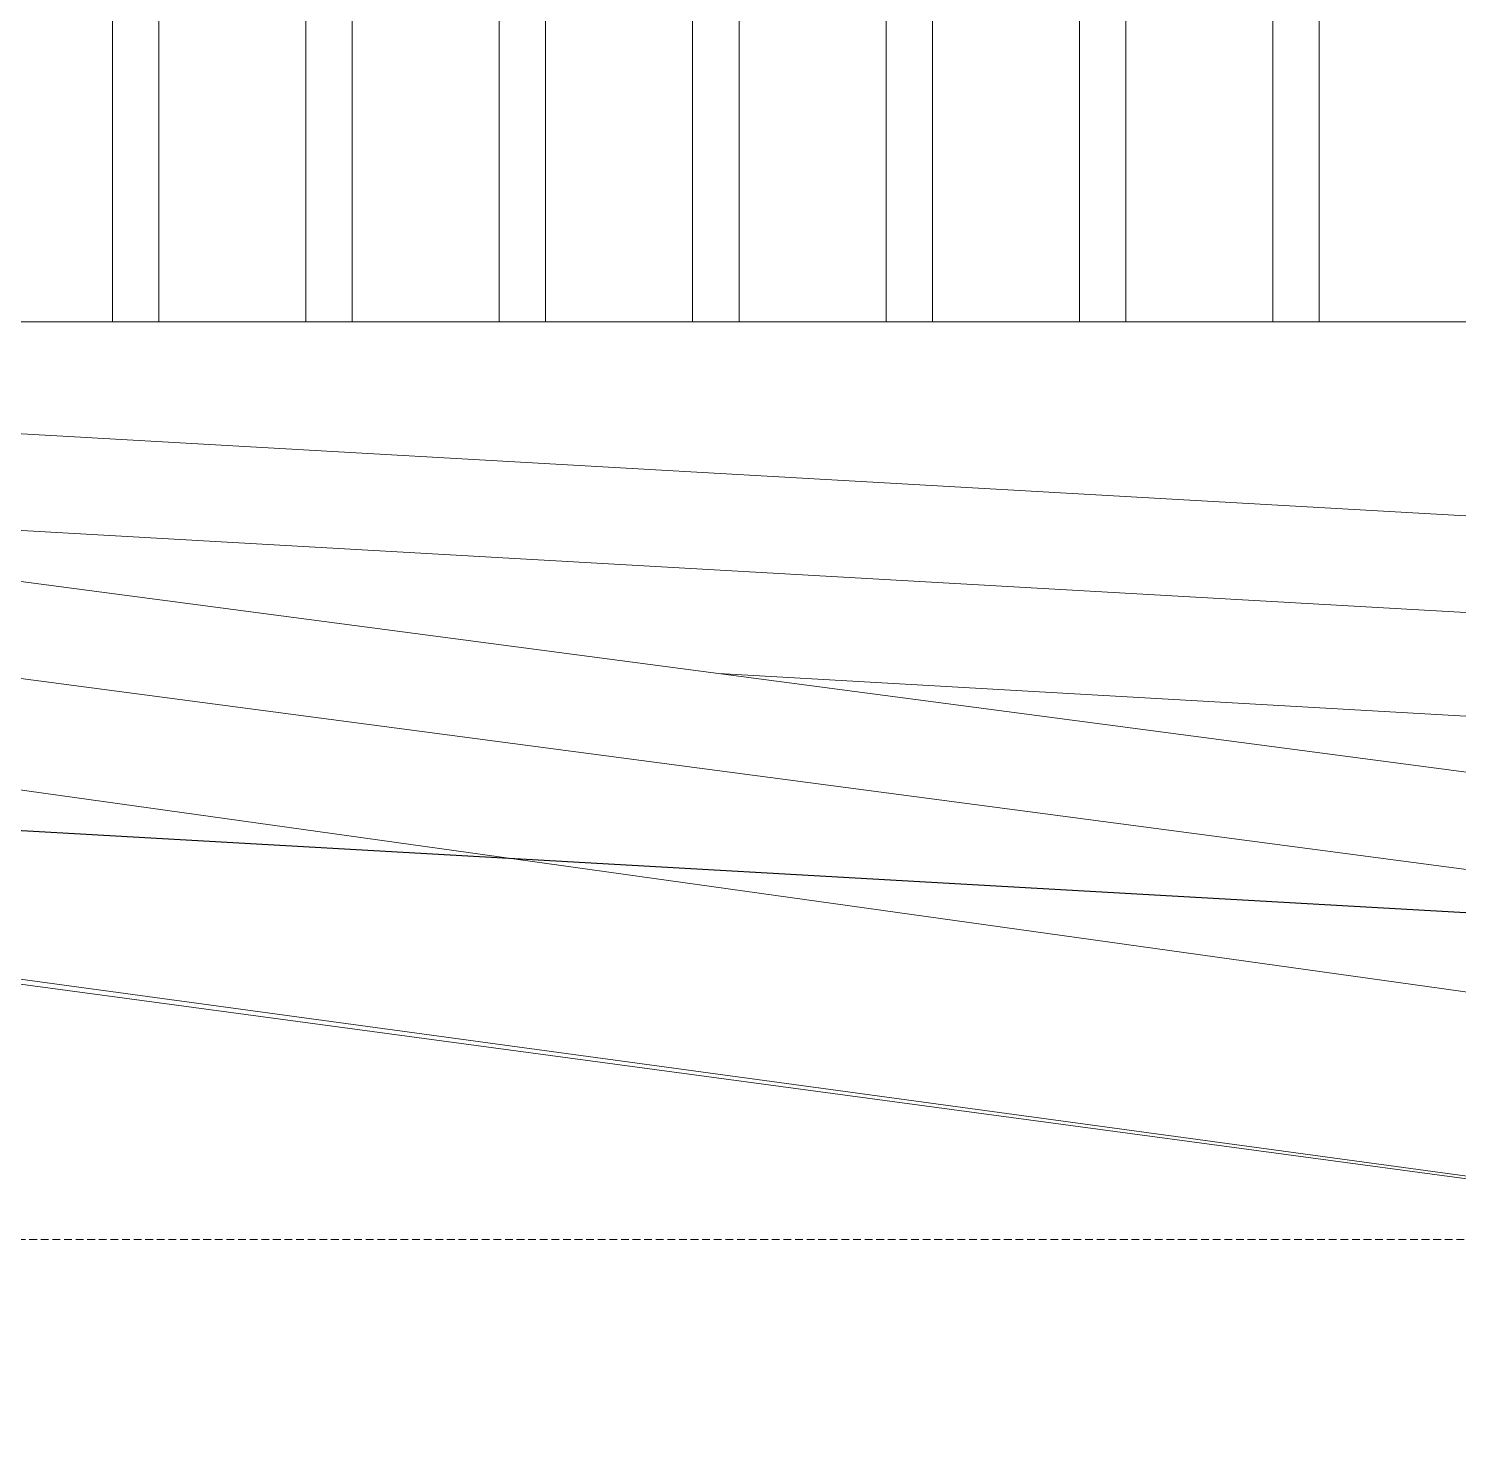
# Model space of a CAD drawing. Header units: millimetres. Extents: x -187664 to 435448, y -313239 to 299894.
# Drawn here: x 12530.5 to 12900.2, y -305218.7 to -304851.6 of the extents above; entities that cross this region are included whole.
import ezdxf

# ---------------------------------------------------------------- set-up
doc = ezdxf.new("R2010")
doc.units = ezdxf.units.MM
doc.linetypes.add('DPA_Hidden 50', pattern=[3, 2, -1])
doc.layers.add('A-DETL', color=7, linetype='Continuous', lineweight=70)
doc.layers.add('A-GLAZ-CURT', color=7, linetype='Continuous', lineweight=9)

# ---------------------------------------------------------------- blocks, each defined once
blk = doc.blocks.new('DPA_CP_Entrance Canopy Lower - Depth 4200-12316196-2140-01 ENTRANCE 1 ELEVATION 2')
at = {"layer": 'A-GLAZ-CURT', "color": 7}
for p, q in [((-12652.02, 106137.32), (-9286.9, 105946.02)), ((-9286.9, 105946.02), (-12652.02, 106137.32)), ((-9288.25, 105921.06), (-12318.55, 106093.33)), ((-12318.55, 106093.33), (-9288.25, 105921.06)), ((-9396.45, 105900), (-11962.35, 106046.34)), ((-11619.69, 105976.03), (-12627.99, 106033.45)), ((-11619.69, 105976.03), (-12627.99, 106033.45)), ((-12627.99, 106033.45), (-11619.69, 105976.03)), ((-11618.69, 105975.89), (-12626.62, 106033.26)), ((-12626.62, 106033.26), (-11618.69, 105975.89))]:
    blk.add_line(p, q, dxfattribs=at)
blk = doc.blocks.new('DPA_CP_Entrance Canopy Lower - Depth 4200-V432-2140-01 ENTRANCE 1 ELEVATION 2')
at = {"layer": 'A-GLAZ-CURT', "color": 7}
for p, q in [((-12652.02, 106137.32), (-9286.9, 105946.02)), ((-9286.9, 105946.02), (-12652.02, 106137.32)), ((-9288.25, 105921.06), (-12318.55, 106093.33)), ((-12318.55, 106093.33), (-9288.25, 105921.06)), ((-9396.45, 105900), (-11962.35, 106046.34)), ((-11619.69, 105976.03), (-12627.99, 106033.45)), ((-11619.69, 105976.03), (-12627.99, 106033.45)), ((-12627.99, 106033.45), (-11619.69, 105976.03))]:
    blk.add_line(p, q, dxfattribs=at)
blk = doc.blocks.new('DPA_CP_Entrance Canopy Lower - Depth 4200-V433-2140-01 ENTRANCE 1 ELEVATION 2')
at = {"layer": 'A-GLAZ-CURT', "color": 7}
for p, q in [((-12652.02, 106137.32), (-9286.9, 105946.02)), ((-9286.9, 105946.02), (-12652.02, 106137.32)), ((-9288.25, 105921.06), (-12318.55, 106093.33)), ((-12318.55, 106093.33), (-9288.25, 105921.06)), ((-9396.45, 105900), (-11962.35, 106046.34)), ((-11619.69, 105976.03), (-12627.99, 106033.45)), ((-11619.69, 105976.03), (-12627.99, 106033.45)), ((-12627.99, 106033.45), (-11619.69, 105976.03))]:
    blk.add_line(p, q, dxfattribs=at)
blk = doc.blocks.new('DPA_CP_Entrance Canopy Lower - Depth 4200-V434-2140-01 ENTRANCE 1 ELEVATION 2')
at = {"layer": 'A-GLAZ-CURT', "color": 7}
for p, q in [((-12652.02, 106137.32), (-9286.9, 105946.02)), ((-9286.9, 105946.02), (-12652.02, 106137.32)), ((-9288.25, 105921.06), (-12318.55, 106093.33)), ((-12318.55, 106093.33), (-9288.25, 105921.06)), ((-9396.45, 105900), (-11962.35, 106046.34)), ((-11619.69, 105976.03), (-12627.99, 106033.45)), ((-11619.69, 105976.03), (-12627.99, 106033.45)), ((-12627.99, 106033.45), (-11619.69, 105976.03))]:
    blk.add_line(p, q, dxfattribs=at)
blk = doc.blocks.new('DPA_CP_Entrance Canopy Lower - Depth 4200-V435-2140-01 ENTRANCE 1 ELEVATION 2')
at = {"layer": 'A-GLAZ-CURT', "color": 7}
for p, q in [((-12652.02, 106137.32), (-9286.9, 105946.02)), ((-9286.9, 105946.02), (-12652.02, 106137.32)), ((-9288.25, 105921.06), (-12318.55, 106093.33)), ((-12318.55, 106093.33), (-9288.25, 105921.06)), ((-9396.45, 105900), (-11962.35, 106046.34)), ((-11619.69, 105976.03), (-12627.99, 106033.45)), ((-11619.69, 105976.03), (-12627.99, 106033.45)), ((-12627.99, 106033.45), (-11619.69, 105976.03))]:
    blk.add_line(p, q, dxfattribs=at)
blk = doc.blocks.new('DPA_CP_Entrance Canopy Curve_Ent 2_Edge Rev B-1 - Entrance Canopy Curve_Left-15513308-2140-01 ENTRANCE 1 ELEVATION 2')
at = {"layer": 'A-GLAZ-CURT', "color": 7}
for p, q in [((-12069.01, 106828.74), (-12069.01, 106137.32)), ((-12057.01, 106137.32), (-12057.01, 106817.22)), ((-12019.01, 106782.01), (-12019.01, 106137.32)), ((-12007.01, 106137.32), (-12007.01, 106770.89)), ((-11969.01, 106735.67), (-11969.01, 106137.32)), ((-11957.01, 106137.32), (-11957.01, 106724.7)), ((-11919.01, 106694.66), (-11919.01, 106137.32)), ((-11907.01, 106137.32), (-11907.01, 106685.17)), ((-11869.01, 106655.13), (-11869.01, 106137.32)), ((-11857.01, 106137.32), (-11857.01, 106645.64)), ((-11819.01, 106618.39), (-11819.01, 106137.32)), ((-11807.01, 106137.32), (-11807.01, 106610.34)), ((-12119.01, 106347), (-12119.01, 106137.32)), ((-12107.01, 106137.32), (-12107.01, 106347)), ((-10727.01, 106137.32), (-12652.02, 106137.32)), ((-12652.02, 106137.32), (-10727.01, 106137.32)), ((-12107.01, 106137.32), (-12119.01, 106137.32)), ((-12119.01, 106137.32), (-12107.01, 106137.32)), ((-12057.01, 106137.32), (-12069.01, 106137.32)), ((-12069.01, 106137.32), (-12057.01, 106137.32)), ((-12007.01, 106137.32), (-12019.01, 106137.32)), ((-12019.01, 106137.32), (-12007.01, 106137.32)), ((-11957.01, 106137.32), (-11969.01, 106137.32)), ((-11969.01, 106137.32), (-11957.01, 106137.32)), ((-11907.01, 106137.32), (-11919.01, 106137.32)), ((-11919.01, 106137.32), (-11907.01, 106137.32)), ((-11857.01, 106137.32), (-11869.01, 106137.32)), ((-11869.01, 106137.32), (-11857.01, 106137.32)), ((-11807.01, 106137.32), (-11819.01, 106137.32)), ((-11819.01, 106137.32), (-11807.01, 106137.32))]:
    blk.add_line(p, q, dxfattribs=at)
blk = doc.blocks.new('DPA_CP_Entrance Canopy Curve_Ent 2_Edge Rev B-1 - Entrance Canopy Curve_Left-V511-2140-01 ENTRANCE 1 ELEVATION 2')
at = {"layer": 'A-GLAZ-CURT', "color": 7}
for p, q in [((-10727.01, 106137.32), (-12652.02, 106137.32)), ((-12652.02, 106137.32), (-10727.01, 106137.32)), ((-12107.01, 106137.32), (-12119.01, 106137.32)), ((-12119.01, 106137.32), (-12107.01, 106137.32)), ((-12057.01, 106137.32), (-12069.01, 106137.32)), ((-12069.01, 106137.32), (-12057.01, 106137.32)), ((-12007.01, 106137.32), (-12019.01, 106137.32)), ((-12019.01, 106137.32), (-12007.01, 106137.32)), ((-11957.01, 106137.32), (-11969.01, 106137.32)), ((-11969.01, 106137.32), (-11957.01, 106137.32)), ((-11907.01, 106137.32), (-11919.01, 106137.32)), ((-11919.01, 106137.32), (-11907.01, 106137.32)), ((-11857.01, 106137.32), (-11869.01, 106137.32)), ((-11869.01, 106137.32), (-11857.01, 106137.32)), ((-11807.01, 106137.32), (-11819.01, 106137.32)), ((-11819.01, 106137.32), (-11807.01, 106137.32))]:
    blk.add_line(p, q, dxfattribs=at)
blk = doc.blocks.new('DPA_CP_Entrance Canopy Lower - Depth 4200-17954607-2140-01 ENTRANCE 1 ELEVATION 2')
at = {"layer": 'A-GLAZ-CURT', "color": 7}
for p, q in [((-12652.02, 106137.32), (-11201.9, 105946.02)), ((-11201.9, 105946.02), (-12652.02, 106137.32)), ((-11203.25, 105921.06), (-12652.02, 106112.29)), ((-12652.02, 106112.29), (-11203.25, 105921.06)), ((-11311.45, 105900), (-12653.11, 106087.64)), ((-11252.02, 105846.02), (-12652.02, 106036.72)), ((-11252.02, 105846.02), (-12652.02, 106036.72)), ((-12652.02, 106036.72), (-11252.02, 105846.02)), ((-11252.02, 105846.02), (-12652.02, 106034.71)), ((-12652.02, 106034.71), (-11252.02, 105846.02))]:
    blk.add_line(p, q, dxfattribs=at)
blk = doc.blocks.new('DPA_CP_Entrance Canopy Lower - Depth 4200-V577-2140-01 ENTRANCE 1 ELEVATION 2')
at = {"layer": 'A-GLAZ-CURT', "color": 7}
for p, q in [((-12652.02, 106137.32), (-11201.9, 105946.02)), ((-11201.9, 105946.02), (-12652.02, 106137.32)), ((-11203.25, 105921.06), (-12652.02, 106112.29)), ((-12652.02, 106112.29), (-11203.25, 105921.06)), ((-11311.45, 105900), (-12652.02, 106087.49)), ((-11252.02, 105846.02), (-12652.02, 106036.72)), ((-11252.02, 105846.02), (-12652.02, 106036.72)), ((-12652.02, 106036.72), (-11252.02, 105846.02))]:
    blk.add_line(p, q, dxfattribs=at)
blk = doc.blocks.new('DPA_CP_Entrance Canopy Lower - Depth 4200-18133695-2140-01 ENTRANCE 1 ELEVATION 2')
at = {"layer": 'A-GLAZ-CURT', "color": 7}
for p, q in [((-12652.02, 106137.32), (-11201.9, 105946.02)), ((-11201.9, 105946.02), (-12652.02, 106137.32)), ((-11203.25, 105921.06), (-12652.02, 106112.29)), ((-12652.02, 106112.29), (-11203.25, 105921.06)), ((-11311.45, 105900), (-12652.02, 106087.49)), ((-11252.02, 105846.02), (-12652.02, 106036.72)), ((-11252.02, 105846.02), (-12652.02, 106036.72)), ((-12652.02, 106036.72), (-11252.02, 105846.02))]:
    blk.add_line(p, q, dxfattribs=at)

msp = doc.modelspace()

# ---------------------------------------------------------------- linework, layer by layer
at = {"layer": 'A-DETL', "color": 7, "linetype": 'DPA_Hidden 50', "lineweight": 9}
msp.add_line((12068.652, -305164.71), (20168.652, -305164.71), dxfattribs=at)

# ---------------------------------------------------------------- block references
at = {"layer": 'A-GLAZ-CURT', "color": 7}
for name in ['DPA_CP_Entrance Canopy Curve_Ent 2_Edge Rev B-1 - Entrance Canopy Curve_Left-15513308-2140-01 ENTRANCE 1 ELEVATION 2', 'DPA_CP_Entrance Canopy Curve_Ent 2_Edge Rev B-1 - Entrance Canopy Curve_Left-V511-2140-01 ENTRANCE 1 ELEVATION 2', 'DPA_CP_Entrance Canopy Curve_Ent 2_Edge Rev B-1 - Entrance Canopy Curve_Left-V511-2140-01 ENTRANCE 1 ELEVATION 2', 'DPA_CP_Entrance Canopy Curve_Ent 2_Edge Rev B-1 - Entrance Canopy Curve_Left-V511-2140-01 ENTRANCE 1 ELEVATION 2', 'DPA_CP_Entrance Canopy Curve_Ent 2_Edge Rev B-1 - Entrance Canopy Curve_Left-V511-2140-01 ENTRANCE 1 ELEVATION 2', 'DPA_CP_Entrance Canopy Curve_Ent 2_Edge Rev B-1 - Entrance Canopy Curve_Left-V511-2140-01 ENTRANCE 1 ELEVATION 2', 'DPA_CP_Entrance Canopy Curve_Ent 2_Edge Rev B-1 - Entrance Canopy Curve_Left-V511-2140-01 ENTRANCE 1 ELEVATION 2', 'DPA_CP_Entrance Canopy Curve_Ent 2_Edge Rev B-1 - Entrance Canopy Curve_Left-V511-2140-01 ENTRANCE 1 ELEVATION 2', 'DPA_CP_Entrance Canopy Curve_Ent 2_Edge Rev B-1 - Entrance Canopy Curve_Left-V511-2140-01 ENTRANCE 1 ELEVATION 2', 'DPA_CP_Entrance Canopy Curve_Ent 2_Edge Rev B-1 - Entrance Canopy Curve_Left-V511-2140-01 ENTRANCE 1 ELEVATION 2', 'DPA_CP_Entrance Canopy Lower - Depth 4200-17954607-2140-01 ENTRANCE 1 ELEVATION 2', 'DPA_CP_Entrance Canopy Lower - Depth 4200-V577-2140-01 ENTRANCE 1 ELEVATION 2', 'DPA_CP_Entrance Canopy Lower - Depth 4200-V577-2140-01 ENTRANCE 1 ELEVATION 2', 'DPA_CP_Entrance Canopy Lower - Depth 4200-V577-2140-01 ENTRANCE 1 ELEVATION 2', 'DPA_CP_Entrance Canopy Lower - Depth 4200-V577-2140-01 ENTRANCE 1 ELEVATION 2', 'DPA_CP_Entrance Canopy Lower - Depth 4200-18133695-2140-01 ENTRANCE 1 ELEVATION 2', 'DPA_CP_Entrance Canopy Lower - Depth 4200-12316196-2140-01 ENTRANCE 1 ELEVATION 2', 'DPA_CP_Entrance Canopy Lower - Depth 4200-V432-2140-01 ENTRANCE 1 ELEVATION 2', 'DPA_CP_Entrance Canopy Lower - Depth 4200-V433-2140-01 ENTRANCE 1 ELEVATION 2', 'DPA_CP_Entrance Canopy Lower - Depth 4200-V434-2140-01 ENTRANCE 1 ELEVATION 2', 'DPA_CP_Entrance Canopy Lower - Depth 4200-V435-2140-01 ENTRANCE 1 ELEVATION 2', 'DPA_CP_Entrance Canopy Lower - Depth 4200-V435-2140-01 ENTRANCE 1 ELEVATION 2', 'DPA_CP_Entrance Canopy Lower - Depth 4200-V435-2140-01 ENTRANCE 1 ELEVATION 2', 'DPA_CP_Entrance Canopy Lower - Depth 4200-V435-2140-01 ENTRANCE 1 ELEVATION 2', 'DPA_CP_Entrance Canopy Lower - Depth 4200-V435-2140-01 ENTRANCE 1 ELEVATION 2', 'DPA_CP_Entrance Canopy Lower - Depth 4200-V435-2140-01 ENTRANCE 1 ELEVATION 2', 'DPA_CP_Entrance Canopy Lower - Depth 4200-V435-2140-01 ENTRANCE 1 ELEVATION 2', 'DPA_CP_Entrance Canopy Lower - Depth 4200-V435-2140-01 ENTRANCE 1 ELEVATION 2', 'DPA_CP_Entrance Canopy Lower - Depth 4200-V435-2140-01 ENTRANCE 1 ELEVATION 2']:
    msp.add_blockref(name, (24671.173, -411064.71), dxfattribs=at)

doc.saveas('drawing.dxf')
